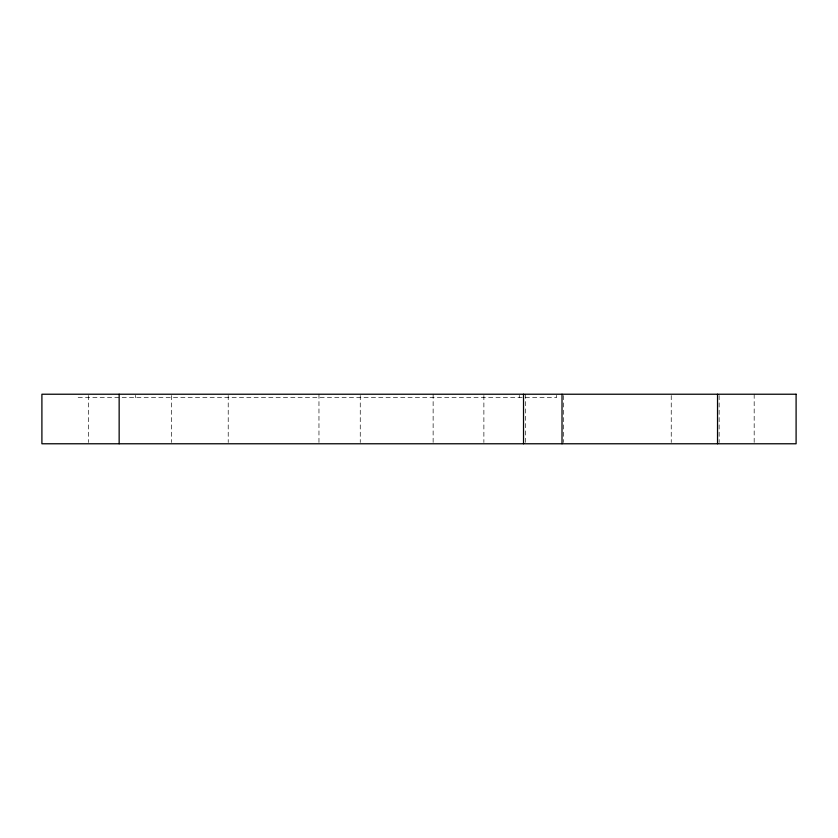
<?xml version="1.0" encoding="UTF-8"?>
<svg xmlns="http://www.w3.org/2000/svg" width="838" height="838" viewBox="0 0 838 838"><rect width="100%" height="100%" fill="white"/><g stroke="black" fill="none" stroke-linecap="round" stroke-linejoin="round"><path stroke-width="0.63" stroke-dasharray="4.19 3.14" d="M754.179 394.227L754.179 442.464M719.14 395.536L719.14 442.464M671.238 395.536L671.238 442.464M563.618 395.536L563.618 442.464M556.484 395.379L556.484 397.683L78.123 397.683L78.123 395.379M525.646 394.227L525.646 442.464M519.288 395.379L519.288 397.683M483.882 395.536L483.882 442.464M433.131 394.227L433.131 442.464M360.256 395.536L360.256 442.464M318.964 394.227L318.964 442.464M228.219 395.536L228.219 442.464M171.507 395.536L171.507 442.464M135.651 395.379L135.651 397.683M88.556 395.536L88.556 442.464"/><path stroke-width="1.26" d="M717.538 394.227L717.538 443.773M562.015 394.227L562.015 443.773M523.53 394.227L523.53 443.773M119.153 394.227L119.153 443.773M796.1 394.227L41.9 394.227L41.9 443.773L796.1 443.773L796.1 394.227"/></g></svg>
